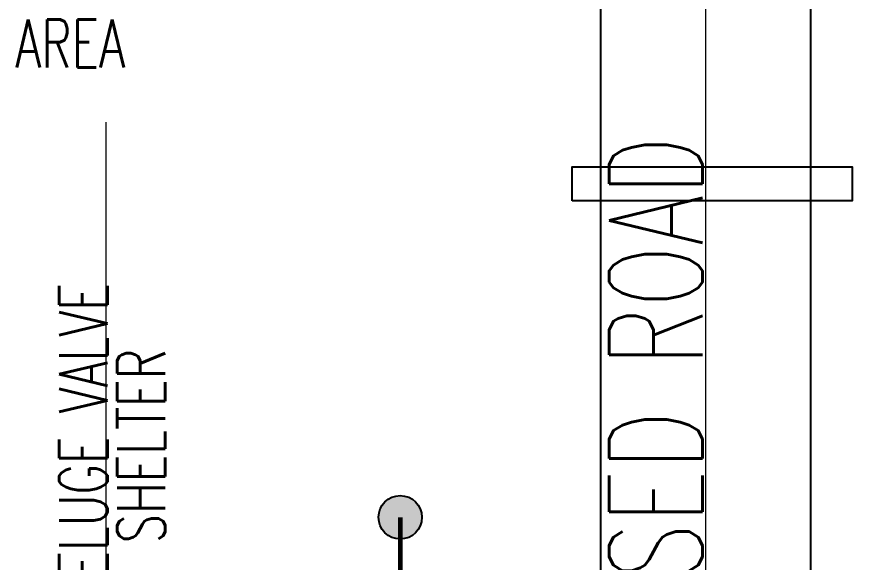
# Model space of a CAD drawing. Header units: inches. Extents: x 517790 to 538444, y 301815 to 302461.
# Drawn here: x 517853.97 to 517870.33, y 302329.11 to 302339.77 of the extents above; entities that cross this region are included whole.
import ezdxf
from ezdxf.enums import TextEntityAlignment as Align

# ---------------------------------------------------------------- set-up
doc = ezdxf.new("R2010")
doc.units = ezdxf.units.IN
doc.header["$MEASUREMENT"] = 0
doc.linetypes.add('DASHDOT', pattern=[25.4, 12.7, -6.35, 0, -6.35])
doc.layers.add('Layout', color=6, linetype='Continuous', lineweight=15)
doc.layers.add('电气-接地设计-接地线', color=3, linetype='接地线')
doc.layers.add('硅胶总平面底图0804', color=253, linetype='Continuous')
doc.styles.add('EESLTYPE', font='TXT.shx')
doc.styles.add('HZTXT', font='simplexs.shx', dxfattribs={"width": 0.7, "bigfont": 'hztxt.shx'})
doc.styles.add('HZTXTS', font='SIMPLEXS.shx', dxfattribs={"width": 0.7, "height": 800, "bigfont": 'HZTXT.shx'})
doc.linetypes.add('接地线', pattern='A,500,["/",EESLTYPE,S=200,R=0,X=0,Y=-100],-200,60,-200', length=960)

# ---------------------------------------------------------------- blocks, each defined once
blk = doc.blocks.new('PTJD2')
at = {"linetype": 'Continuous'}
blk.add_hatch(color=0, dxfattribs=at).paths.add_polyline_path([(150, 0, 1), (-150, 0, 1)])
at = {"color": 0, "linetype": 'Continuous'}
blk.add_circle((0, 0), 150, dxfattribs=at)

msp = doc.modelspace()

# ---------------------------------------------------------------- linework, layer by layer
at = {"layer": 'Layout', "color": 9, "linetype": 'DASHDOT', "ltscale": 5}
msp.add_line((517867.466, 302294.896), (517867.466, 302360.135), dxfattribs=at)
at = {"layer": 'Layout', "color": 9, "lineweight": -3}
for p, q in [((517865.411, 302316.821), (517865.411, 302350.008)), ((517869.522, 302294.896), (517869.522, 302346.444))]:
    msp.add_line(p, q, dxfattribs=at)
at = {"layer": 'Layout', "color": 9}
msp.add_line((517855.726, 302327.839), (517855.726, 302337.713), dxfattribs=at)
at = {"layer": '电气-接地设计-接地线', "color": 6, "linetype": 'Continuous'}
msp.add_lwpolyline([(517864.851, 302336.172), (517864.851, 302336.839), (517870.332, 302336.839), (517870.332, 302336.172)], close=True, dxfattribs=at)
at = {"layer": '电气-接地设计-接地线', "color": 1, "linetype": '接地线', "ltscale": 0.005, "const_width": 0.0944}
msp.add_lwpolyline([(517861.483, 302328.652), (517861.483, 302329.985)], dxfattribs=at)

# ---------------------------------------------------------------- block references
at = {"layer": '电气-接地设计-接地线', "color": 1, "xscale": 0.002831987834461186, "yscale": 0.002831987834461186, "zscale": 0.000943995944820395}
msp.add_blockref('PTJD2', (517861.483, 302329.985), dxfattribs=at)

# ---------------------------------------------------------------- texts
at = {"layer": 'Layout', "color": 9, "style": 'HZTXT', "width": 0.7}
msp.add_text('PROPOSED ROAD', height=1.82709, rotation=90, dxfattribs=at).set_placement((517867.399, 302330.173), align=Align.CENTER)
at = {"layer": '硅胶总平面底图0804', "color": 253, "linetype": 'Continuous', "lineweight": 20, "style": 'HZTXTS', "width": 0.7}
msp.add_text('AREA', height=0.944, dxfattribs=at).set_placement((517855.021, 302338.779), align=Align.CENTER)
at = {"layer": '硅胶总平面底图0804', "color": 253, "linetype": 'Continuous', "lineweight": 20, "style": 'HZTXT', "width": 0.7}
for s, p in [('DELUGE VALVE', (517855.752, 302331.38)), ('SHELTER', (517856.883, 302331.38))]:
    msp.add_text(s, height=0.944, rotation=90, dxfattribs=at).set_placement(p, align=Align.CENTER)

doc.saveas('drawing.dxf')
